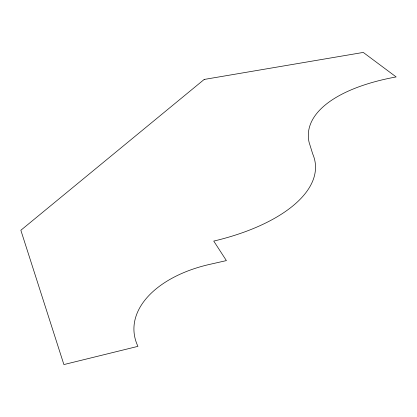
<?xml version="1.0" encoding="UTF-8"?>
<svg xmlns="http://www.w3.org/2000/svg" width="417" height="417" viewBox="0 0 417 417"><rect width="100%" height="100%" fill="white"/><g stroke="black" fill="none" stroke-linecap="round" stroke-linejoin="round"><path stroke-width="0.63" d="M204.2 79.444L20.85 230.267L63.89 364.573L137.923 346.36L137.344 345.036A109.494 65.125 -3 0 1 209.584 264.404L226.389 260.599L213.749 241.083A155.421 71.041 -4.9 0 0 312.714 153.951L309.054 142.161A170.49 71.901 3.6 0 1 396.15 76.936L363.27 52.427L204.2 79.444"/></g></svg>
